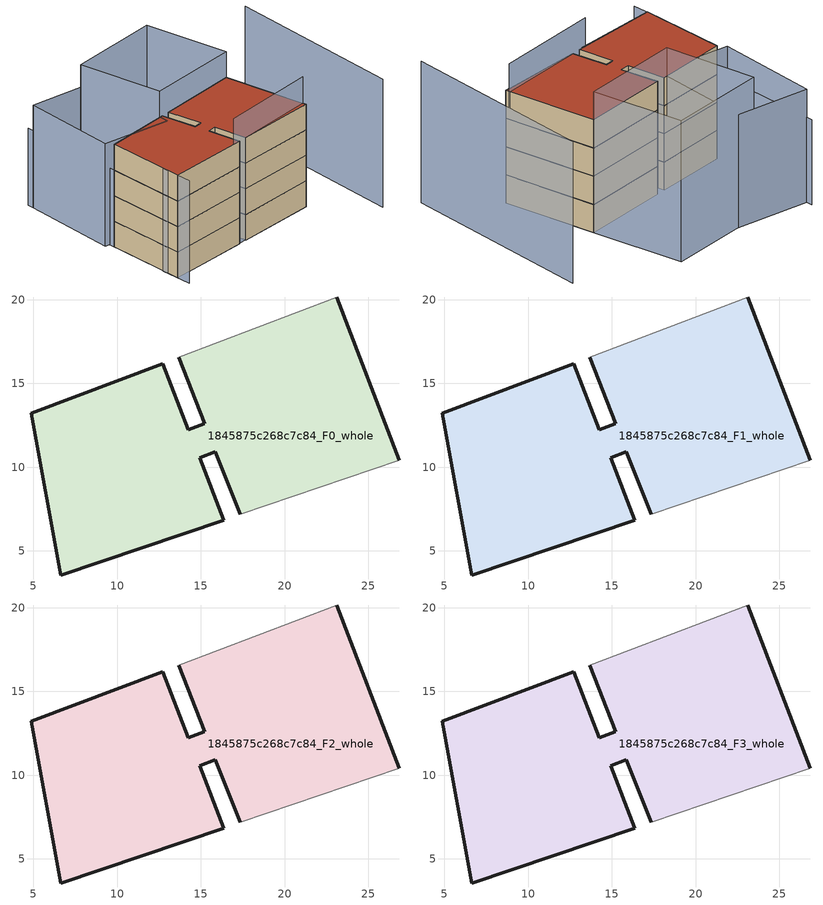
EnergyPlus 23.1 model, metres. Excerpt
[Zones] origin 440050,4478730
1845875c268c7c84_F0_whole
 floor ground (EU_floor_Construction): 26.85,10.41 23.12,20.17 13.68,16.55 15.22,12.59 15.21,12.58 14.26,12.22 12.71,16.18 4.86,13.21 6.62,3.55 16.36,6.84 14.93,10.56 15.86,10.93 17.34,7.17 z0
 wall outside (EU_wall_Construction): 23.12,20.17 26.85,10.41 / 17.34,7.17 15.86,10.93 14.93,10.56 16.36,6.84 6.62,3.55 4.86,13.21 12.71,16.18 14.26,12.22 15.21,12.58 15.22,12.59 13.68,16.55 z0:3
 wall adiabatic (EU_wall_Construction): 13.68,16.55 23.12,20.17 / 26.85,10.41 17.34,7.17 z0:3
1845875c268c7c84_F1_whole
 floor to 1845875c268c7c84_F0_whole (EU_floor_Construction): 26.85,10.41 23.12,20.17 13.68,16.55 15.22,12.59 15.2,12.58 14.25,12.22 12.71,16.18 4.86,13.21 6.62,3.55 16.36,6.84 14.93,10.56 15.86,10.93 17.34,7.17 z3
 wall outside (EU_wall_Construction): 23.12,20.17 26.85,10.41 / 17.34,7.17 15.86,10.93 14.93,10.56 16.36,6.84 6.62,3.55 4.86,13.21 12.71,16.18 14.26,12.22 15.21,12.58 15.22,12.59 13.68,16.55 z3:6
 wall adiabatic (EU_wall_Construction): 13.68,16.55 23.12,20.17 / 26.85,10.41 17.34,7.17 z3:6
1845875c268c7c84_F2_whole
 floor to 1845875c268c7c84_F1_whole (EU_floor_Construction): 26.85,10.41 23.12,20.17 13.68,16.55 15.22,12.59 15.2,12.58 14.25,12.22 12.71,16.18 4.86,13.21 6.62,3.55 16.36,6.84 14.93,10.56 15.86,10.93 17.34,7.17 z6
 wall outside (EU_wall_Construction): 23.12,20.17 26.85,10.41 / 17.34,7.17 15.86,10.93 14.93,10.56 16.36,6.84 6.62,3.55 4.86,13.21 12.71,16.18 14.26,12.22 15.21,12.58 15.22,12.59 13.68,16.55 z6:9
 wall adiabatic (EU_wall_Construction): 13.68,16.55 23.12,20.17 / 26.85,10.41 17.34,7.17 z6:9
1845875c268c7c84_F3_whole
 floor to 1845875c268c7c84_F2_whole (EU_floor_Construction): 26.85,10.41 23.12,20.17 13.68,16.55 15.22,12.59 15.2,12.58 14.25,12.22 12.71,16.18 4.86,13.21 6.62,3.55 16.36,6.84 14.93,10.56 15.86,10.93 17.34,7.17 z9
 wall outside (EU_wall_Construction): 23.12,20.17 26.85,10.41 / 17.34,7.17 15.86,10.93 14.93,10.56 16.36,6.84 6.62,3.55 4.86,13.21 12.71,16.18 14.26,12.22 15.21,12.58 15.22,12.59 13.68,16.55 z9:12
 wall adiabatic (EU_wall_Construction): 13.68,16.55 23.12,20.17 / 26.85,10.41 17.34,7.17 z9:12
 roof outside (EU_roof_Construction): 23.12,20.17 26.85,10.41 17.34,7.17 15.86,10.93 14.93,10.56 16.36,6.84 6.62,3.55 4.86,13.21 12.71,16.18 14.26,12.22 15.21,12.58 15.22,12.59 13.68,16.55 z12
shading: 15.45,6.54 26.77,10.88 / 33.54,6.01 30.5,28.05 / 23.12,20.16 12.34,16.04 / 12.34,16.04 8.65,25.68 / 8.65,25.68 19.43,29.8 / 19.43,29.8 23.12,20.16 z0:15; 6.21,5.68 7.01,1.91 / 10.96,26.57 12.49,14.89 / 12.49,14.89 4.13,13.8 / 4.13,13.8 2.6,25.48 / 2.6,25.48 10.96,26.57 z0:12; 2.47,26.18 6.08,6.66 z0:9
[Building]
EU S2 Campaign: North Axis=0; Terrain=City; Solar Distribution=FullExterior
[Site:Location]
Madrid: Latitude=40.5; Longitude=-3.5; Time Zone=1; Elevation=609
[SizingPeriod:WeatherFileDays]
AnnualSizingPeriod: Begin Month=1; Begin Day of Month=1; End Month=12; End Day of Month=31; Day of Week for Start Day=Monday; Use Weather File Daylight Saving Period=No; Use Weather File Rain and Snow Indicators=No
[MATERIAL]
EU_InternalMass_Material: Roughness=MediumRough; Thickness=0.1; Conductivity=1; Density=1800; Specific Heat=900; Thermal Absorptance=0.9; Solar Absorptance=0.7; Visible Absorptance=0.7
[MATERIAL:NOMASS] Roughness=MediumRough; Thermal Absorptance=0.9; Solar Absorptance=0.7; Visible Absorptance=0.7
Name | Thermal Resistance
EU_wall_NoMass | 0.609216
EU_roof_NoMass | 0.513268
EU_floor_NoMass | 0.568163
[CONSTRUCTION]
EU_wall_Construction: EU_wall_NoMass
EU_roof_Construction: EU_roof_NoMass
EU_floor_Construction: EU_floor_NoMass
EU_InternalMass_Construction: EU_InternalMass_Material
[ZONE] Type=1; Multiplier=1; Ceiling Height=autocalculate; Floor Area=autocalculate; Part of Total Floor Area=Yes
Name | Volume
1845875c268c7c84_F0_whole | 591.801
1845875c268c7c84_F1_whole; 1845875c268c7c84_F2_whole; 1845875c268c7c84_F3_whole | 591.802
[INTERNALMASS] Construction=EU_InternalMass_Construction; Surface Area=197.267
Name | Zone or ZoneList
1845875c268c7c84_F0_whole_EU_InternalMass | 1845875c268c7c84_F0_whole
1845875c268c7c84_F1_whole_EU_InternalMass | 1845875c268c7c84_F1_whole
1845875c268c7c84_F2_whole_EU_InternalMass | 1845875c268c7c84_F2_whole
1845875c268c7c84_F3_whole_EU_InternalMass | 1845875c268c7c84_F3_whole
[OTHEREQUIPMENT] Fuel Type=Electricity; Design Level Calculation Method=Watts/Area; Power per Zone Floor Area=1; Fraction Latent=0; Fraction Radiant=0; Fraction Lost=0; Carbon Dioxide Generation Rate=0; EndUse Subcategory=EU_Step8_InternalGains
Name | Zone or ZoneList or Space or SpaceList | Schedule
EU_Step8_InternalGain_1845875c268c7c84_F0_whole_f000 | 1845875c268c7c84_F0_whole | EU_Step8_GainSchedule_1845875c268c7c84_F0_whole_f000
EU_Step8_InternalGain_1845875c268c7c84_F1_whole_f000 | 1845875c268c7c84_F1_whole | EU_Step8_GainSchedule_1845875c268c7c84_F1_whole_f000
EU_Step8_InternalGain_1845875c268c7c84_F2_whole_f000 | 1845875c268c7c84_F2_whole | EU_Step8_GainSchedule_1845875c268c7c84_F2_whole_f000
EU_Step8_InternalGain_1845875c268c7c84_F3_whole_f000 | 1845875c268c7c84_F3_whole | EU_Step8_GainSchedule_1845875c268c7c84_F3_whole_f000
[ZONEVENTILATION:DESIGNFLOWRATE] Schedule=EU_AlwaysOn; Design Flow Rate Calculation Method=AirChanges/Hour; Air Changes per Hour=0.752966; Ventilation Type=Natural; Fan Pressure Rise=0; Fan Total Efficiency=1; Constant Term Coefficient=1; Temperature Term Coefficient=0; Velocity Term Coefficient=0; Velocity Squared Term Coefficient=0; Minimum Indoor Temperature=-100; Maximum Indoor Temperature=100; Delta Temperature=-100; Minimum Outdoor Temperature=-100; Maximum Outdoor Temperature=100; Maximum Wind Speed=40
Name | Zone or ZoneList or Space or SpaceList
EU_ConstantAir_1845875c268c7c84_F0_whole | 1845875c268c7c84_F0_whole
EU_ConstantAir_1845875c268c7c84_F1_whole | 1845875c268c7c84_F1_whole
EU_ConstantAir_1845875c268c7c84_F2_whole | 1845875c268c7c84_F2_whole
EU_ConstantAir_1845875c268c7c84_F3_whole | 1845875c268c7c84_F3_whole
[HVACTEMPLATE:THERMOSTAT] Constant Heating Setpoint=20; Constant Cooling Setpoint=50
EU_HeatOnly_1845875c268c7c84_F0_whole; EU_HeatOnly_1845875c268c7c84_F1_whole; EU_HeatOnly_1845875c268c7c84_F2_whole; EU_HeatOnly_1845875c268c7c84_F3_whole
[HVACTEMPLATE:ZONE:IDEALLOADSAIRSYSTEM] System Availability Schedule=EU_AlwaysOn; Maximum Heating Supply Air Temperature=50; Minimum Cooling Supply Air Temperature=13; Maximum Heating Supply Air Humidity Ratio=0.0156; Minimum Cooling Supply Air Humidity Ratio=0.0077; Heating Limit=NoLimit; Cooling Limit=NoLimit; Heating Availability Schedule=EU_AlwaysOn; Cooling Availability Schedule=EU_CoolingOff; Dehumidification Control Type=ConstantSensibleHeatRatio; Cooling Sensible Heat Ratio=0.7; Dehumidification Setpoint=60; Humidification Control Type=None; Humidification Setpoint=30; Outdoor Air Method=None; Outdoor Air Flow Rate per Person=0.00944; Outdoor Air Flow Rate per Zone Floor Area=0; Outdoor Air Flow Rate per Zone=0; Demand Controlled Ventilation Type=None; Outdoor Air Economizer Type=NoEconomizer; Heat Recovery Type=None; Sensible Heat Recovery Effectiveness=0.7; Latent Heat Recovery Effectiveness=0.65
Name | Template Thermostat
1845875c268c7c84_F0_whole | EU_HeatOnly_1845875c268c7c84_F0_whole
1845875c268c7c84_F1_whole | EU_HeatOnly_1845875c268c7c84_F1_whole
1845875c268c7c84_F2_whole | EU_HeatOnly_1845875c268c7c84_F2_whole
1845875c268c7c84_F3_whole | EU_HeatOnly_1845875c268c7c84_F3_whole
[SIZING:ZONE] Zone Cooling Design Supply Air Temperature Input Method=SupplyAirTemperature; Zone Cooling Design Supply Air Temperature=13; Zone Heating Design Supply Air Temperature Input Method=SupplyAirTemperature; Zone Heating Design Supply Air Temperature=50; Zone Cooling Design Supply Air Humidity Ratio=0.008; Zone Heating Design Supply Air Humidity Ratio=0.008; Cooling Design Air Flow Method=DesignDay; Cooling Design Air Flow Rate=0; Cooling Minimum Air Flow per Zone Floor Area=0.000762; Cooling Minimum Air Flow=0; Cooling Minimum Air Flow Fraction=0.2; Heating Design Air Flow Method=DesignDay; Heating Design Air Flow Rate=0; Heating Maximum Air Flow per Zone Floor Area=0.002032; Heating Maximum Air Flow=0.141576; Heating Maximum Air Flow Fraction=0.3; Account for Dedicated Outdoor Air System=No; Dedicated Outdoor Air System Control Strategy=NeutralSupplyAir; Dedicated Outdoor Air Low Setpoint Temperature for Design=autosize; Dedicated Outdoor Air High Setpoint Temperature for Design=autosize; Zone Load Sizing Method=Sensible Load Only No Latent Load; Zone Latent Cooling Design Supply Air Humidity Ratio Input Method=HumidityRatioDifference; Zone Cooling Design Supply Air Humidity Ratio Difference=0.005; Zone Latent Heating Design Supply Air Humidity Ratio Input Method=HumidityRatioDifference; Zone Humidification Design Supply Air Humidity Ratio Difference=0.005
1845875c268c7c84_F0_whole; 1845875c268c7c84_F1_whole; 1845875c268c7c84_F2_whole; 1845875c268c7c84_F3_whole
[SCHEDULE:CONSTANT]
Name | Hourly Value
EU_AlwaysOn | 1
EU_CoolingOff | 0
[SCHEDULE:FILE] Column Number=1; Rows to Skip at Top=0; Number of Hours of Data=8760; Column Separator=Comma; Interpolate to Timestep=No; Minutes per Item=60; Adjust Schedule for Daylight Savings=Yes
Name | File
EU_Step8_GainSchedule_1845875c268c7c84_F0_whole_f000 | ../../schedules/1845875c268c7c84/1845875c268c7c84_F0_whole_f000_gain.csv
EU_Step8_GainSchedule_1845875c268c7c84_F1_whole_f000 | ../../schedules/1845875c268c7c84/1845875c268c7c84_F1_whole_f000_gain.csv
EU_Step8_GainSchedule_1845875c268c7c84_F2_whole_f000 | ../../schedules/1845875c268c7c84/1845875c268c7c84_F2_whole_f000_gain.csv
EU_Step8_GainSchedule_1845875c268c7c84_F3_whole_f000 | ../../schedules/1845875c268c7c84/1845875c268c7c84_F3_whole_f000_gain.csv
